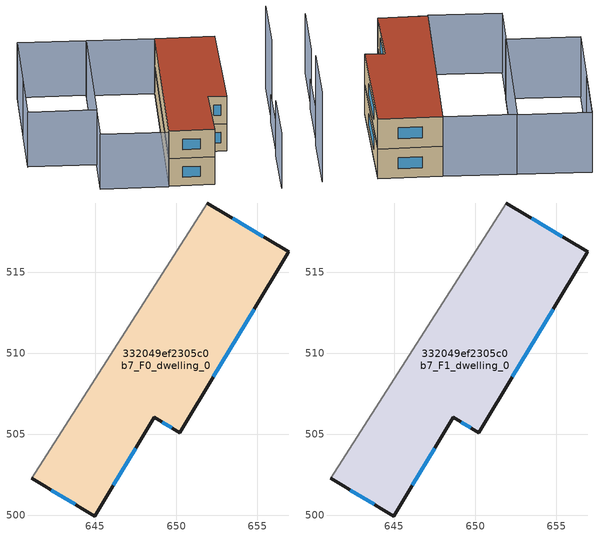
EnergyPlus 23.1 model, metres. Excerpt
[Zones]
332049ef2305c0b7_F0_dwelling_0
 floor ground (EU_floor_Construction): 656.92,516.25 656.87,516.15 650.22,505.1 648.63,506.05 644.97,499.97 641.1,502.29 651.91,519.26 z0
 wall outside (EU_wall_Construction): 641.1,502.29 644.97,499.97 648.63,506.05 650.22,505.1 656.87,516.15 656.92,516.25 651.91,519.26 z0:3
 wall adiabatic (EU_wall_Construction): 651.91,519.26 641.1,502.29 z0:3
 window (EU_Window_Construction): 642.31,501.57 643.77,500.69 / 655.36,517.19 653.47,518.32 / 652.29,508.54 654.8,512.71 / 649.13,505.76 649.72,505.4 / 646.11,501.86 647.49,504.16 z0.93:2.07
332049ef2305c0b7_F1_dwelling_0
 floor to 332049ef2305c0b7_F0_dwelling_0 (EU_floor_Construction): 656.92,516.25 656.87,516.15 650.22,505.1 648.63,506.05 644.97,499.97 641.1,502.29 651.91,519.26 z3
 wall outside (EU_wall_Construction): 641.1,502.29 644.97,499.97 648.63,506.05 650.22,505.1 656.87,516.15 656.92,516.25 651.91,519.26 z3:6
 wall adiabatic (EU_wall_Construction): 651.91,519.26 641.1,502.29 z3:6
 window (EU_Window_Construction): 642.31,501.57 643.77,500.69 / 655.36,517.19 653.47,518.32 / 652.29,508.54 654.8,512.71 / 649.13,505.76 649.72,505.4 / 646.11,501.86 647.49,504.16 z3.93:5.07
 roof outside (EU_roof_Construction): 650.22,505.1 656.87,516.15 656.92,516.25 651.91,519.26 641.1,502.29 644.97,499.97 648.63,506.05 z6
shading: 649.74,495.42 653.46,501.44 / 640.53,526.4 632.5,513.79 / 651.91,519.26 641.03,502.18 / 641.03,502.18 635.38,505.78 / 635.38,505.78 646.26,522.86 / 646.26,522.86 651.91,519.26 / 632.51,513.8 640.61,526.53 / 640.61,526.53 646.29,522.91 / 646.29,522.91 638.19,510.19 / 638.19,510.19 632.51,513.8 z0:6; 653.54,501.39 657.34,507.53 z0:3; 657.42,507.48 661.31,513.77 z0:9
[Building]
EU S2 Campaign: North Axis=0; Terrain=City; Solar Distribution=FullExterior
[Site:Location]
Montreal-Trudeau.Intl.AP: Latitude=45.4667; Longitude=-73.75; Time Zone=-5; Elevation=36
[SizingPeriod:WeatherFileDays]
AnnualSizingPeriod: Begin Month=1; Begin Day of Month=1; End Month=12; End Day of Month=31; Day of Week for Start Day=Monday; Use Weather File Daylight Saving Period=No; Use Weather File Rain and Snow Indicators=No
[MATERIAL]
EU_InternalMass_Material: Roughness=MediumRough; Thickness=0.1; Conductivity=1; Density=1800; Specific Heat=900; Thermal Absorptance=0.9; Solar Absorptance=0.7; Visible Absorptance=0.7
[MATERIAL:NOMASS] Roughness=MediumRough; Thermal Absorptance=0.9; Solar Absorptance=0.7; Visible Absorptance=0.7
Name | Thermal Resistance
EU_wall_NoMass; EU_floor_NoMass | 1.36485
EU_roof_NoMass | 2.55992
[WINDOWMATERIAL:SIMPLEGLAZINGSYSTEM]
EU_Window_SimpleGlazing: UFactor=3.92339; Solar Heat Gain Coefficient=0.8; Visible Transmittance=0.8
[CONSTRUCTION]
EU_wall_Construction: EU_wall_NoMass
EU_roof_Construction: EU_roof_NoMass
EU_floor_Construction: EU_floor_NoMass
EU_Window_Construction: EU_Window_SimpleGlazing
EU_InternalMass_Construction: EU_InternalMass_Material
[ZONE] Type=1; Multiplier=1; Ceiling Height=autocalculate; Floor Area=autocalculate; Part of Total Floor Area=Yes
Name | Volume
332049ef2305c0b7_F0_dwelling_0 | 329.013
332049ef2305c0b7_F1_dwelling_0 | 329.014
[INTERNALMASS] Construction=EU_InternalMass_Construction; Surface Area=109.671
Name | Zone or ZoneList
332049ef2305c0b7_F0_dwelling_0_EU_InternalMass | 332049ef2305c0b7_F0_dwelling_0
332049ef2305c0b7_F1_dwelling_0_EU_InternalMass | 332049ef2305c0b7_F1_dwelling_0
[OTHEREQUIPMENT] Fuel Type=Electricity; Design Level Calculation Method=Watts/Area; Power per Zone Floor Area=1; Fraction Latent=0; Fraction Radiant=0; Fraction Lost=0; Carbon Dioxide Generation Rate=0; EndUse Subcategory=EU_Step8_InternalGains
Name | Zone or ZoneList or Space or SpaceList | Schedule
EU_Step8_InternalGain_332049ef2305c0b7_F0_dwelling_0_f000 | 332049ef2305c0b7_F0_dwelling_0 | EU_Step8_GainSchedule_332049ef2305c0b7_F0_dwelling_0_f000
EU_Step8_InternalGain_332049ef2305c0b7_F1_dwelling_0_f000 | 332049ef2305c0b7_F1_dwelling_0 | EU_Step8_GainSchedule_332049ef2305c0b7_F1_dwelling_0_f000
[ZONEVENTILATION:DESIGNFLOWRATE] Schedule=EU_AlwaysOn; Design Flow Rate Calculation Method=AirChanges/Hour; Air Changes per Hour=0.860309; Ventilation Type=Natural; Fan Pressure Rise=0; Fan Total Efficiency=1; Constant Term Coefficient=1; Temperature Term Coefficient=0; Velocity Term Coefficient=0; Velocity Squared Term Coefficient=0; Minimum Indoor Temperature=-100; Maximum Indoor Temperature=100; Delta Temperature=-100; Minimum Outdoor Temperature=-100; Maximum Outdoor Temperature=100; Maximum Wind Speed=40
Name | Zone or ZoneList or Space or SpaceList
EU_ConstantAir_332049ef2305c0b7_F0_dwelling_0 | 332049ef2305c0b7_F0_dwelling_0
EU_ConstantAir_332049ef2305c0b7_F1_dwelling_0 | 332049ef2305c0b7_F1_dwelling_0
[HVACTEMPLATE:THERMOSTAT] Constant Heating Setpoint=20; Constant Cooling Setpoint=50
EU_HeatOnly_332049ef2305c0b7_F0_dwelling_0; EU_HeatOnly_332049ef2305c0b7_F1_dwelling_0
[HVACTEMPLATE:ZONE:IDEALLOADSAIRSYSTEM] System Availability Schedule=EU_AlwaysOn; Maximum Heating Supply Air Temperature=50; Minimum Cooling Supply Air Temperature=13; Maximum Heating Supply Air Humidity Ratio=0.0156; Minimum Cooling Supply Air Humidity Ratio=0.0077; Heating Limit=NoLimit; Cooling Limit=NoLimit; Heating Availability Schedule=EU_AlwaysOn; Cooling Availability Schedule=EU_CoolingOff; Dehumidification Control Type=ConstantSensibleHeatRatio; Cooling Sensible Heat Ratio=0.7; Dehumidification Setpoint=60; Humidification Control Type=None; Humidification Setpoint=30; Outdoor Air Method=None; Outdoor Air Flow Rate per Person=0.00944; Outdoor Air Flow Rate per Zone Floor Area=0; Outdoor Air Flow Rate per Zone=0; Demand Controlled Ventilation Type=None; Outdoor Air Economizer Type=NoEconomizer; Heat Recovery Type=None; Sensible Heat Recovery Effectiveness=0.7; Latent Heat Recovery Effectiveness=0.65
Name | Template Thermostat
332049ef2305c0b7_F0_dwelling_0 | EU_HeatOnly_332049ef2305c0b7_F0_dwelling_0
332049ef2305c0b7_F1_dwelling_0 | EU_HeatOnly_332049ef2305c0b7_F1_dwelling_0
[SIZING:ZONE] Zone Cooling Design Supply Air Temperature Input Method=SupplyAirTemperature; Zone Cooling Design Supply Air Temperature=13; Zone Heating Design Supply Air Temperature Input Method=SupplyAirTemperature; Zone Heating Design Supply Air Temperature=50; Zone Cooling Design Supply Air Humidity Ratio=0.008; Zone Heating Design Supply Air Humidity Ratio=0.008; Cooling Design Air Flow Method=DesignDay; Cooling Design Air Flow Rate=0; Cooling Minimum Air Flow per Zone Floor Area=0.000762; Cooling Minimum Air Flow=0; Cooling Minimum Air Flow Fraction=0.2; Heating Design Air Flow Method=DesignDay; Heating Design Air Flow Rate=0; Heating Maximum Air Flow per Zone Floor Area=0.002032; Heating Maximum Air Flow=0.141576; Heating Maximum Air Flow Fraction=0.3; Account for Dedicated Outdoor Air System=No; Dedicated Outdoor Air System Control Strategy=NeutralSupplyAir; Dedicated Outdoor Air Low Setpoint Temperature for Design=autosize; Dedicated Outdoor Air High Setpoint Temperature for Design=autosize; Zone Load Sizing Method=Sensible Load Only No Latent Load; Zone Latent Cooling Design Supply Air Humidity Ratio Input Method=HumidityRatioDifference; Zone Cooling Design Supply Air Humidity Ratio Difference=0.005; Zone Latent Heating Design Supply Air Humidity Ratio Input Method=HumidityRatioDifference; Zone Humidification Design Supply Air Humidity Ratio Difference=0.005
332049ef2305c0b7_F0_dwelling_0; 332049ef2305c0b7_F1_dwelling_0
[SCHEDULE:CONSTANT]
Name | Hourly Value
EU_AlwaysOn | 1
EU_CoolingOff | 0
[SCHEDULE:FILE] Column Number=1; Rows to Skip at Top=0; Number of Hours of Data=8760; Column Separator=Comma; Interpolate to Timestep=No; Minutes per Item=60; Adjust Schedule for Daylight Savings=Yes
Name | File
EU_Step8_GainSchedule_332049ef2305c0b7_F0_dwelling_0_f000 | ../../schedules/332049ef2305c0b7/332049ef2305c0b7_F0_dwelling_0_f000_gain.csv
EU_Step8_GainSchedule_332049ef2305c0b7_F1_dwelling_0_f000 | ../../schedules/332049ef2305c0b7/332049ef2305c0b7_F1_dwelling_0_f000_gain.csv
